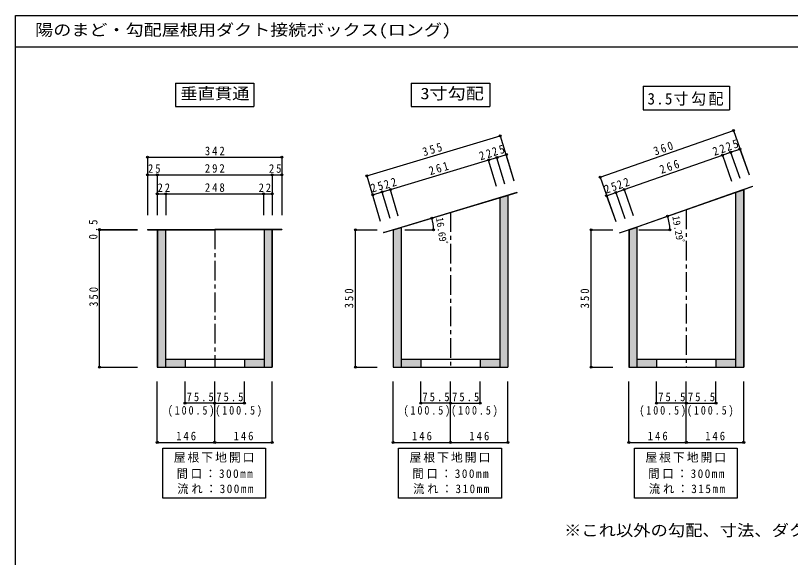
# Model space of a CAD drawing. Units: millimetres at full size, sheet at 1:10. Extents: x -6358 to 6082, y -1024 to 1786.
# Drawn here: x -2158 to -186, y 407 to 1786 of the extents above; entities that cross this region are included whole.
import ezdxf
from ezdxf.enums import TextEntityAlignment as Align

# ---------------------------------------------------------------- set-up
doc = ezdxf.new("R2010")
doc.units = ezdxf.units.MM
doc.header["$LTSCALE"] = 10
doc.header["$PDMODE"] = 32
doc.header["$PDSIZE"] = 5
doc.linetypes.add('CHAIN1', pattern=[8, 5, -1, 1, -1])
doc.layers.add('0-0', color=7, linetype='Continuous')
doc.layers.add('F-0', color=2, linetype='Continuous')
doc.styles.add('ＭＳ ゴシック', font='')
doc.styles.get('ＭＳ ゴシック').set_extended_font_data('MS Gothic')

msp = doc.modelspace()

# ---------------------------------------------------------------- linework, layer by layer
at = {"layer": '0-0'}
for p, q in [((-1750.84, 1614.49), (-1750.84, 1554.49)), ((-1150.84, 1614.49), (-1150.84, 1554.49)), ((-560.84, 1606.59), (-560.84, 1546.59)), ((-560.84, 1606.59), (-340.84, 1606.59)), ((-340.84, 1606.59), (-340.84, 1546.59)), ((-1750.84, 1554.49), (-1550.84, 1554.49)), ((-1150.84, 1554.49), (-950.84, 1554.49)), ((-560.84, 1546.59), (-340.84, 1546.59)), ((-325.77, 1336.76), (-281.41, 1352.28)), ((-325.61, 1336.29), (-281.25, 1351.81)), ((-325.44, 1335.81), (-305.34, 1342.85)), ((-305.34, 1342.85), (-305.34, 891.85)), ((-304.84, 1343.55), (-304.84, 891.35)), ((-281.25, 1351.81), (-281.41, 1352.28)), ((-926.06, 1323.06), (-881.04, 1336.56)), ((-925.77, 1322.11), (-926.06, 1323.06)), ((-925.92, 1322.58), (-880.9, 1336.08)), ((-925.77, 1322.11), (-905.34, 1328.23)), ((-925.34, 1322.23), (-925.34, 891.85)), ((-905.34, 1328.23), (-905.34, 891.85)), ((-904.84, 1328.9), (-904.84, 891.35)), ((-880.9, 1336.08), (-881.04, 1336.56)), ((-880.9, 1336.08), (-881.04, 1336.56)), ((-325.44, 1335.81), (-325.77, 1336.76)), ((-325.34, 1335.85), (-325.34, 891.85)), ((-1220.79, 1234.17), (-1175.77, 1247.67)), ((-1196.34, 1240.98), (-1175.63, 1247.19)), ((-1176.34, 1246.98), (-1176.34, 891.85)), ((-1175.63, 1247.19), (-1175.91, 1248.15)), ((-620.44, 1233.1), (-576.08, 1248.62)), ((-596.33, 1241), (-575.91, 1248.15)), ((-576.34, 1248), (-576.34, 891.85)), ((-575.91, 1248.15), (-576.24, 1249.09)), ((-1821.84, 1241.85), (-1774.84, 1241.85)), ((-1796.84, 1241.35), (-1796.84, 891.35)), ((-1796.34, 1240.85), (-1774.84, 1240.85)), ((-1796.34, 1240.85), (-1796.34, 891.85)), ((-1776.34, 1240.85), (-1776.34, 891.85)), ((-1774.84, 1241.85), (-1774.84, 1240.85)), ((-1526.84, 1241.85), (-1526.84, 1240.85)), ((-1479.84, 1241.85), (-1526.84, 1241.85)), ((-1505.34, 1240.85), (-1526.84, 1240.85)), ((-1525.34, 1240.85), (-1525.34, 891.85)), ((-1505.34, 1240.85), (-1505.34, 891.85)), ((-1504.84, 1241.35), (-1504.84, 891.35)), ((-1196.84, 1241.35), (-1196.84, 891.35)), ((-1196.34, 1240.98), (-1196.34, 891.85)), ((-596.84, 1241.35), (-596.84, 891.35)), ((-596.34, 1240.98), (-596.34, 891.85)), ((-1776.34, 911.85), (-1726.34, 911.85)), ((-1726.34, 911.85), (-1726.34, 891.35)), ((-1575.34, 911.85), (-1575.34, 891.35)), ((-1575.34, 911.85), (-1525.34, 911.85)), ((-1176.34, 911.85), (-1126.34, 911.85)), ((-1126.34, 911.85), (-1126.34, 891.35)), ((-975.34, 911.85), (-975.34, 891.35)), ((-975.34, 911.85), (-925.34, 911.85)), ((-576.34, 911.85), (-526.34, 911.85)), ((-526.34, 911.85), (-526.34, 891.35)), ((-375.34, 911.85), (-375.34, 891.35)), ((-375.34, 911.85), (-325.34, 911.85)), ((-1796.84, 891.35), (-1726.34, 891.35)), ((-1796.34, 891.85), (-1726.34, 891.85)), ((-1575.34, 891.85), (-1505.34, 891.85)), ((-1575.34, 891.35), (-1504.84, 891.35)), ((-1196.84, 891.35), (-1126.34, 891.35)), ((-1196.34, 891.85), (-1126.34, 891.85)), ((-975.34, 891.85), (-905.34, 891.85)), ((-975.34, 891.35), (-904.84, 891.35)), ((-596.84, 891.35), (-526.34, 891.35)), ((-596.34, 891.85), (-526.34, 891.85)), ((-375.34, 891.85), (-305.34, 891.85)), ((-375.34, 891.35), (-304.84, 891.35)), ((-1782.73, 558.01), (-1782.73, 685.32)), ((-1182.73, 558.01), (-1182.73, 685.32)), ((-582.73, 558.01), (-582.73, 685.32))]:
    msp.add_line(p, q, dxfattribs=at)
at = {"layer": '0-0', "color": 4}
for p, q in [((-1264.01, 1378.33), (-924.12, 1480.24)), ((-924.12, 1480.24), (-889.66, 1365.31)), ((-670.16, 1375.15), (-330.96, 1493.86)), ((-330.96, 1493.86), (-291.32, 1380.6)), ((-338.04, 1438.41), (-314.45, 1446.67)), ((-314.45, 1446.67), (-291.32, 1380.6)), ((-1821.84, 1425.58), (-1479.84, 1425.58)), ((-1821.84, 1425.58), (-1821.84, 1278.73)), ((-1479.84, 1425.58), (-1479.84, 1278.73)), ((-953.65, 1418.85), (-932.58, 1425.17)), ((-933.71, 1425.17), (-913.61, 1358.13)), ((-932.58, 1425.17), (-908.63, 1432.35)), ((-908.63, 1428.59), (-889.66, 1365.31)), ((-609.28, 1343.48), (-358.81, 1431.14)), ((-358.81, 1431.14), (-338.04, 1438.41)), ((-358.81, 1431.14), (-335.68, 1365.07)), ((-338.04, 1438.41), (-314.92, 1372.34)), ((-1203.51, 1343.94), (-953.65, 1418.85)), ((-954.78, 1418.85), (-934.68, 1351.81)), ((-1821.84, 1381.1), (-1796.84, 1381.1)), ((-1821.84, 1381.1), (-1821.84, 1278.73)), ((-1796.84, 1381.1), (-1504.84, 1381.1)), ((-1796.84, 1381.1), (-1796.84, 1278.73)), ((-1504.84, 1381.1), (-1504.84, 1278.73)), ((-1504.84, 1381.1), (-1479.84, 1381.1)), ((-1479.84, 1381.1), (-1479.84, 1278.73)), ((-1264.01, 1378.33), (-1229.55, 1263.4)), ((-670.16, 1375.15), (-630.52, 1261.88)), ((-1204.63, 1343.94), (-1184.53, 1276.9)), ((-630.04, 1336.21), (-609.28, 1343.48)), ((-609.28, 1343.48), (-586.15, 1277.41)), ((-1796.84, 1332.38), (-1774.84, 1332.38)), ((-1796.84, 1332.38), (-1796.84, 1278.73)), ((-1774.84, 1332.38), (-1774.84, 1278.73)), ((-1774.84, 1332.38), (-1526.84, 1332.38)), ((-1526.84, 1332.38), (-1526.84, 1278.73)), ((-1526.84, 1332.38), (-1504.84, 1332.38)), ((-1504.84, 1332.38), (-1504.84, 1278.73)), ((-1248.53, 1326.68), (-1229.55, 1263.4)), ((-1225.71, 1337.62), (-1205.61, 1270.58)), ((-1175.91, 1248.15), (-926.06, 1323.06)), ((-1175.77, 1247.67), (-925.92, 1322.58)), ((-653.64, 1327.95), (-630.04, 1336.21)), ((-653.64, 1327.95), (-630.52, 1261.88)), ((-630.04, 1336.21), (-606.92, 1270.14)), ((-576.24, 1249.09), (-325.77, 1336.76)), ((-576.08, 1248.62), (-325.61, 1336.29)), ((-1168.62, 1249.82), (-1098.43, 1270.86)), ((-573.02, 1249.69), (-498.55, 1275.76)), ((-1943.79, 1241.35), (-1943.79, 1241.85)), ((-1943.79, 1241.85), (-1847.63, 1241.85)), ((-1943.79, 1241.35), (-1847.63, 1241.35)), ((-1943.79, 891.35), (-1943.79, 1241.35)), ((-1774.84, 1241.85), (-1650.84, 1241.85)), ((-1774.84, 1241.35), (-1650.84, 1241.35)), ((-1526.84, 1241.85), (-1650.84, 1241.85)), ((-1526.84, 1241.35), (-1650.84, 1241.35)), ((-1292.87, 1241.35), (-1237.7, 1241.35)), ((-1292.87, 891.35), (-1292.87, 1241.35)), ((-1292.87, 1241.35), (-1237.7, 1241.35)), ((-1167.37, 1241.35), (-1094.1, 1241.35)), ((-692.87, 1241.35), (-637.7, 1241.35)), ((-692.87, 891.35), (-692.87, 1241.35)), ((-692.87, 1241.35), (-637.7, 1241.35)), ((-571.61, 1241.35), (-492.7, 1241.35)), ((-1726.34, 911.85), (-1575.34, 911.85)), ((-1126.34, 911.85), (-975.34, 911.85)), ((-526.34, 911.85), (-375.34, 911.85)), ((-1943.79, 891.35), (-1847.63, 891.35)), ((-1726.34, 891.35), (-1575.34, 891.35)), ((-1292.87, 891.35), (-1237.7, 891.35)), ((-1126.34, 891.35), (-975.34, 891.35)), ((-692.87, 891.35), (-637.7, 891.35)), ((-526.34, 891.35), (-375.34, 891.35)), ((-1796.84, 700.4), (-1796.84, 855.13)), ((-1726.34, 799.75), (-1726.34, 855.13)), ((-1650.84, 700.4), (-1650.84, 855.13)), ((-1650.84, 799.75), (-1650.84, 855.13)), ((-1575.34, 799.75), (-1575.34, 855.13)), ((-1504.84, 700.4), (-1504.84, 855.13)), ((-1196.84, 700.4), (-1196.84, 855.13)), ((-1126.34, 799.75), (-1126.34, 855.13)), ((-1050.84, 700.4), (-1050.84, 855.13)), ((-1050.84, 799.75), (-1050.84, 855.13)), ((-975.34, 799.75), (-975.34, 855.13)), ((-904.84, 700.4), (-904.84, 855.13)), ((-596.84, 700.4), (-596.84, 855.13)), ((-526.34, 799.75), (-526.34, 855.13)), ((-450.84, 700.4), (-450.84, 855.13)), ((-450.84, 799.75), (-450.84, 855.13)), ((-375.34, 799.75), (-375.34, 855.13)), ((-304.84, 700.4), (-304.84, 855.13)), ((-1650.84, 799.75), (-1726.34, 799.75)), ((-1650.84, 799.75), (-1575.34, 799.75)), ((-1050.84, 799.75), (-1126.34, 799.75)), ((-1050.84, 799.75), (-975.34, 799.75)), ((-450.84, 799.75), (-526.34, 799.75)), ((-450.84, 799.75), (-375.34, 799.75)), ((-1796.84, 700.4), (-1650.84, 700.4)), ((-1650.84, 700.4), (-1504.84, 700.4)), ((-1196.84, 700.4), (-1050.84, 700.4)), ((-1050.84, 700.4), (-904.84, 700.4)), ((-596.84, 700.4), (-450.84, 700.4)), ((-450.84, 700.4), (-304.84, 700.4))]:
    msp.add_line(p, q, dxfattribs=at)
at = {"layer": '0-0', "color": 4, "linetype": 'CHAIN1'}
for p, q in [((-1050.84, 1285.65), (-1050.84, 891.35)), ((-450.84, 1292.98), (-450.84, 891.35)), ((-1650.84, 1241.85), (-1650.84, 891.35))]:
    msp.add_line(p, q, dxfattribs=at)
at = {"layer": '0-0'}
for points in [[(-1750.84, 1614.49), (-1550.84, 1614.49), (-1550.84, 1554.49)], [(-1150.84, 1614.49), (-950.84, 1614.49), (-950.84, 1554.49)], [(-1220.79, 1234.17), (-1220.93, 1234.65), (-1175.91, 1248.15)], [(-620.44, 1233.1), (-620.6, 1233.57), (-576.24, 1249.09)], [(-1821.84, 1241.85), (-1821.84, 1241.35), (-1774.84, 1241.35)], [(-1479.84, 1241.85), (-1479.84, 1241.35), (-1526.84, 1241.35)], [(-1782.73, 685.32), (-1521.32, 685.32), (-1521.32, 558.01), (-1782.73, 558.01)], [(-1182.73, 685.32), (-921.32, 685.32), (-921.32, 558.01), (-1182.73, 558.01)], [(-582.73, 685.32), (-321.32, 685.32), (-321.32, 558.01), (-582.73, 558.01)]]:
    msp.add_lwpolyline(points, dxfattribs=at)
at = {"layer": '0-0', "color": 4}
msp.add_lwpolyline([(-1248.53, 1330.44), (-1224.58, 1337.62), (-1203.51, 1343.94)], dxfattribs=at)
for centre, radius, end in [((-1196.84, 1241.35), 102.74, 16.69), ((-596.84, 1241.35), 104.14, 19.29)]:
    msp.add_arc(centre, radius, 0, end, dxfattribs=at)
at = {"layer": '0-0', "color": 5}
for p in [(-924.12, 1480.24), (-330.96, 1493.86), (-338.04, 1438.41), (-314.45, 1446.67), (-1821.84, 1425.58), (-1479.84, 1425.58), (-953.65, 1418.85), (-932.58, 1425.17), (-908.63, 1432.35), (-358.81, 1431.14), (-1821.84, 1381.1), (-1796.84, 1381.1), (-1504.84, 1381.1), (-1479.84, 1381.1), (-1264.01, 1378.33), (-670.16, 1375.15), (-1203.51, 1343.94), (-609.28, 1343.48), (-1796.84, 1332.38), (-1774.84, 1332.38), (-1526.84, 1332.38), (-1504.84, 1332.38), (-1248.53, 1330.44), (-1224.58, 1337.62), (-653.64, 1327.95), (-630.04, 1336.21), (-1098.43, 1270.86), (-498.55, 1275.76), (-1943.79, 1241.85), (-1943.79, 1241.35), (-1292.87, 1241.35), (-1094.1, 1241.35), (-692.87, 1241.35), (-492.7, 1241.35), (-1943.79, 891.35), (-1292.87, 891.35), (-692.87, 891.35), (-1726.34, 799.75), (-1650.84, 799.75), (-1575.34, 799.75), (-1126.34, 799.75), (-1050.84, 799.75), (-975.34, 799.75), (-526.34, 799.75), (-450.84, 799.75), (-375.34, 799.75), (-1796.84, 700.4), (-1650.84, 700.4), (-1504.84, 700.4), (-1196.84, 700.4), (-1050.84, 700.4), (-904.84, 700.4), (-596.84, 700.4), (-450.84, 700.4), (-304.84, 700.4)]:
    msp.add_point(p, dxfattribs=at)
at = {"layer": '0-0'}
for points in [[(-305.34, 891.85), (-305.34, 1342.85), (-325.34, 1335.85)], [(-905.34, 891.85), (-905.34, 1328.23), (-925.34, 1322.23)], [(-905.34, 891.85), (-925.34, 1322.23), (-925.34, 911.85)], [(-305.34, 891.85), (-325.34, 1335.85), (-325.34, 911.85)], [(-1196.34, 891.85), (-1176.34, 911.85), (-1176.34, 1246.98)], [(-1196.34, 891.85), (-1176.34, 1246.98), (-1196.34, 1240.98)], [(-576.34, 1248), (-596.34, 1240.98), (-596.34, 891.85)], [(-596.34, 891.85), (-576.34, 911.85), (-576.34, 1248)], [(-1776.34, 1240.85), (-1796.34, 1240.85), (-1796.34, 891.85)], [(-1796.34, 891.85), (-1776.34, 911.85), (-1776.34, 1240.85)], [(-1505.34, 891.85), (-1505.34, 1240.85), (-1525.34, 1240.85)], [(-1505.34, 891.85), (-1525.34, 1240.85), (-1525.34, 911.85)], [(-1796.34, 891.85), (-1726.34, 891.85), (-1726.34, 911.85)], [(-1796.34, 891.85), (-1726.34, 911.85), (-1776.34, 911.85)], [(-1575.34, 911.85), (-1575.34, 891.85), (-1505.34, 891.85)], [(-1505.34, 891.85), (-1525.34, 911.85), (-1575.34, 911.85)], [(-1196.34, 891.85), (-1126.34, 891.85), (-1126.34, 911.85)], [(-1196.34, 891.85), (-1126.34, 911.85), (-1176.34, 911.85)], [(-975.34, 911.85), (-975.34, 891.85), (-905.34, 891.85)], [(-905.34, 891.85), (-925.34, 911.85), (-975.34, 911.85)], [(-596.34, 891.85), (-526.34, 891.85), (-526.34, 911.85)], [(-596.34, 891.85), (-526.34, 911.85), (-576.34, 911.85)], [(-375.34, 911.85), (-375.34, 891.85), (-305.34, 891.85)], [(-305.34, 891.85), (-325.34, 911.85), (-375.34, 911.85)]]:
    msp.add_solid(points, dxfattribs=at)
at = {"layer": 'F-0', "color": 5}
msp.add_line((-2157.66, 1706.31), (1882.34, 1706.31), dxfattribs=at)
msp.add_lwpolyline([(-2157.66, -1023.69), (-2157.66, 1786.31), (1882.34, 1786.31)], dxfattribs=at)

# ---------------------------------------------------------------- texts
at = {"layer": '0-0', "style": 'ＭＳ ゴシック'}
for s, width, p in [('垂直貫通', 1.1, (-1738.34, 1564.49)), ('3寸勾配', 1.15, (-1127.09, 1564.49)), ('※これ以外の勾配、寸法、ダクト接続方法についても対応可能', 1.1, (-761.87, 453.22))]:
    msp.add_text(s, height=29.33, dxfattribs=dict(at, width=width)).set_placement(p, align=Align.BOTTOM_LEFT)
at = {"layer": '0-0', "color": 4, "style": 'ＭＳ ゴシック'}
for s, rotation, p in [('16.69ﾟ', 278.345, (-1093.1, 1270.67)), ('19.29ﾟ', 279.645, (-491.95, 1274.46))]:
    msp.add_text(s, height=18.33, rotation=rotation, dxfattribs=at).set_placement(p, align=Align.BOTTOM_LEFT)
at = {"layer": '0-0', "attachment_point": 7, "style": 'ＭＳ ゴシック'}
for s, insert, char_height in [('\\T1.17;\\W0.95;3.5寸勾配', (-549.59, 1556.59), 29.33), ('\\T1.38;\\W0.9;342', (-1675.84, 1430.58), 21.99), ('\\T1.36;\\W0.9;25', (-1820.42, 1385.83), 21.99), ('\\T1.38;\\W0.9;292', (-1675.84, 1386.1), 21.99), ('\\T1.36;\\W0.9;25', (-1512.67, 1385.83), 21.99), ('\\T1.36;\\W0.9;22', (-1796.17, 1337.35), 21.99), ('\\T1.38;\\W0.9;248', (-1675.84, 1337.38), 21.99), ('\\T1.36;\\W0.9;22', (-1539.06, 1337.23), 21.99), ('\\T1.38;\\W0.9;75.5', (-1722.34, 804.75), 21.99), ('\\T1.38;\\W0.9;75.5', (-1646.84, 804.75), 21.99), ('\\T1.38;\\W0.9;75.5', (-1122.34, 804.75), 21.99), ('\\T1.38;\\W0.9;75.5', (-1046.84, 804.75), 21.99), ('\\T1.38;\\W0.9;75.5', (-522.34, 804.75), 21.99), ('\\T1.38;\\W0.9;75.5', (-446.84, 804.75), 21.99), ('\\T1.39;\\W0.85;(100.5)', (-1770.33, 765.21), 21.99), ('\\T1.39;\\W0.85;(100.5)', (-1649.24, 765.21), 21.99), ('\\T1.39;\\W0.85;(100.5)', (-1170.33, 765.21), 21.99), ('\\T1.39;\\W0.85;(100.5)', (-1049.24, 765.21), 21.99), ('\\T1.39;\\W0.85;(100.5)', (-570.33, 765.21), 21.99), ('\\T1.39;\\W0.85;(100.5)', (-449.24, 765.21), 21.99), ('\\T1.38;\\W0.9;146', (-1748.84, 705.4), 21.99), ('\\T1.38;\\W0.9;146', (-1602.84, 705.4), 21.99), ('\\T1.38;\\W0.9;146', (-1148.84, 705.4), 21.99), ('\\T1.38;\\W0.9;146', (-1002.84, 705.4), 21.99), ('\\T1.38;\\W0.9;146', (-548.84, 705.4), 21.99), ('\\T1.38;\\W0.9;146', (-402.84, 705.4), 21.99), ('\\T1.17;屋根下地開口', (-1755, 648.48), 21.99), ('\\T1.17;屋根下地開口', (-1155, 648.48), 21.99), ('\\T1.17;屋根下地開口', (-555, 648.48), 21.99), ('\\T1.26;\\W0.95;間口：300mm', (-1747.59, 607.37), 21.99), ('\\T1.26;\\W0.95;間口：300mm', (-1147.59, 607.37), 21.99), ('\\T1.26;\\W0.95;間口：300mm', (-547.59, 607.37), 21.99), ('\\T1.26;\\W0.95;流れ：300mm', (-1745.86, 568.92), 21.99), ('\\T1.26;\\W0.95;流れ：310mm', (-1145.86, 568.92), 21.99), ('\\T1.26;\\W0.95;流れ：315mm', (-545.86, 568.92), 21.99)]:
    msp.add_mtext(s, dxfattribs=dict(at, insert=insert, char_height=char_height))
at = {"layer": '0-0', "char_height": 21.99, "attachment_point": 7, "style": 'ＭＳ ゴシック'}
for s, insert, rotation in [('\\T1.38;\\W0.9;355', (-1118.23, 1427.8), 16.69), ('\\T1.38;\\W0.9;360', (-529.68, 1429.55), 19.29), ('\\T1.36;\\W0.9;25', (-345.79, 1440.84), 19.29), ('\\T1.36;\\W0.9;22', (-974.22, 1417.7), 16.69), ('\\T1.36;\\W0.9;25', (-941.31, 1428.02), 16.69), ('\\T1.36;\\W0.9;22', (-379.24, 1429.06), 19.29), ('\\T1.38;\\W0.9;261', (-1102.01, 1379.66), 16.69), ('\\T1.38;\\W0.9;266', (-514.03, 1382.84), 19.29), ('\\T1.36;\\W0.9;25', (-1250.1, 1335.39), 16.69), ('\\T1.36;\\W0.9;22', (-1216.31, 1344.84), 16.69), ('\\T1.36;\\W0.9;25', (-655.05, 1332.53), 19.29), ('\\T1.36;\\W0.9;22', (-623.16, 1343.89), 19.29), ('\\T1.38;\\W0.9;0.5', (-1948.79, 1216.6), 90), ('\\T1.38;\\W0.9;350', (-1947.73, 1045.16), 90), ('\\T1.38;\\W0.9;350', (-1297.87, 1041.35), 90), ('\\T1.38;\\W0.9;350', (-697.87, 1041.35), 90)]:
    msp.add_mtext(s, dxfattribs=dict(at, insert=insert, rotation=rotation))
at = {"layer": 'F-0', "color": 7, "style": 'ＭＳ ゴシック', "width": 1.15}
msp.add_text('陽のまど・勾配屋根用ダクト接続ボックス(ロング)', height=29.33, dxfattribs=at).set_placement((-2107.66, 1726.31), align=Align.BOTTOM_LEFT)

doc.saveas('drawing.dxf')
